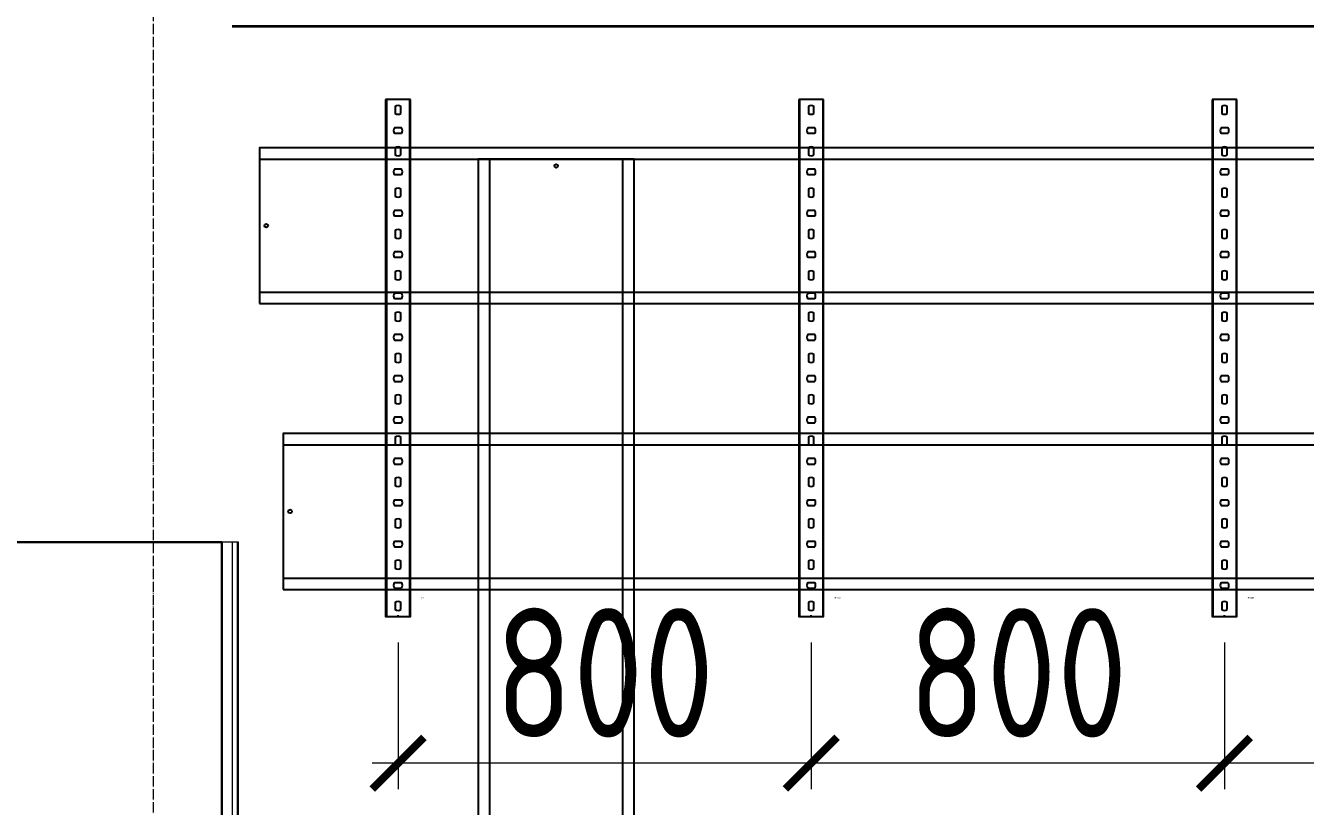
# Model space of a CAD drawing. Header units: millimetres. Extents: x -42533 to 645315, y 3457 to 82611.
# Drawn here: x 20001 to 22479, y 54190 to 55701 of the extents above; entities that cross this region are included whole.
import ezdxf
from ezdxf.enums import TextEntityAlignment as Align

# ---------------------------------------------------------------- set-up
doc = ezdxf.new("R2018")
doc.units = ezdxf.units.MM
doc.linetypes.add('ADSK_Линия сетки', pattern=[25, 20, -2.5, 0, -2.5])
for name, color, linetype in [('00_00_потолок_Панели из стали', 7, 'Continuous'), ('ЭОМ_Лотки авар.', 1, 'Continuous'), ('ЭОМ_Лотки рабочие', 5, 'Continuous')]:
    doc.layers.add(name, color=color, linetype=linetype)
for name, color, linetype, lineweight in [('Оси', 253, 'Continuous', 9), ('Стены несущие', 7, 'Continuous', 30), ('Стены отделка', 7, 'Continuous', 30), ('Стены штриховка', 7, 'Continuous', 9), ('ШТРИХОВКА', 252, 'Continuous', 15)]:
    doc.layers.add(name, color=color, linetype=linetype, lineweight=lineweight)
doc.styles.get("Standard").update_dxf_attribs({"font": 'arial.ttf'})
doc.styles.add('М2', font='isocpeur.ttf', dxfattribs={"width": 0.8})
doc.dimstyles.new('М2-100', dxfattribs={"dimtxt": 250, "dimasz": 100, "dimexe": 50, "dimexo": 50, "dimgap": 50, "dimtad": 1, "dimdec": 0, "dimzin": 1, "dimtxsty": 'М2', "dimblk": 'ARCHTICK', "dimcen": 2.5, "dimdle": 50, "dimclre": 256, "dimclrt": 256, "dimadec": 0, "dimazin": 0, "dimtfac": 1, "dimtdec": 0, "dimtix": 1, "dimtmove": 1, "dimatfit": 3, "dimldrblk": 'NONE', "dimfxl": 1, "dimtolj": 1, "dimlwd": 9, "dimlwe": 9, "dimarcsym": 1})

# ---------------------------------------------------------------- blocks, each defined once
blk = doc.blocks.new('1 этаж')
at = {"layer": 'Оси', "color": 8, "linetype": 'ADSK_Линия сетки'}
blk.add_line((-5943.234, -4162.595), (-5943.234, 44298.966), dxfattribs=at)
at = {"layer": 'Стены несущие', "color": 8}
for q in [(-6370.587, 22414.139), (-5810.587, 20819.389)]:
    blk.add_line((-5810.587, 22414.139), q, dxfattribs=at)
at = {"layer": 'Стены отделка', "color": 8, "lineweight": 9}
for p, q in [((-5790.587, 23411.902), (284.256, 23411.902)), ((-5778.587, 22414.139), (-5810.587, 22414.139)), ((-5778.587, 20852.244), (-5778.587, 22414.139))]:
    blk.add_line(p, q, dxfattribs=at)
at = {"layer": 'Стены штриховка', "color": 8}
for p, q in [((-5790.587, 23413.902), (286.246, 23413.902)), ((-5790.587, 22414.139), (-5790.587, 20850.244)), ((-5780.587, 20850.244), (-5780.587, 22414.139))]:
    blk.add_line(p, q, dxfattribs=at)
blk = doc.blocks.new('*U48')
at = {"color": 0, "linetype": 'Continuous', "lineweight": 25}
for p, q in [((-128.8, -6813.3), (-128.8, 0)), ((128.8, -6813.3), (128.8, 0))]:
    blk.add_line(p, q, dxfattribs=at)
blk.add_lwpolyline([(150.8, -6813.3), (150.8, 0), (-150.8, 0), (-150.8, -6813.3)], close=True, dxfattribs=at)
at = {"color": 0, "linetype": 'ByBlock', "lineweight": -2}
blk.add_circle((0, -6800), 3.5, dxfattribs=at)
at = {"color": 0, "flags": 9}
for tag, p in [('АРТИКУЛ', (-59.7, -11.8)), ('НАИМЕНОВАНИЕ', (-59.1, -7)), ('ПРИМЕЧАНИЕ', (-58.8, -17.3))]:
    blk.add_attdef(tag, text='', height=2.5, dxfattribs=at).set_placement(p, align=Align.TOP_LEFT)
at = {"color": 0, "lineweight": 30, "flags": 104}
for tag, p in [('ВЫСОТА', (-59.6, -20.9)), ('ДЛИНА', (-59.5, -36.1)), ('ТОЛЩИНА', (-59, -31)), ('ШИРИНА', (-58.9, -25.1))]:
    blk.add_attdef(tag, text='', height=2.5, dxfattribs=at).set_placement(p, align=Align.TOP_LEFT)
blk = doc.blocks.new('*U49')
at = {"color": 0, "linetype": 'Continuous', "lineweight": 25}
for p, q in [((-128.8, -6536.2), (-128.8, 0)), ((128.8, -6536.2), (128.8, 0))]:
    blk.add_line(p, q, dxfattribs=at)
blk.add_lwpolyline([(150.8, -6536.2), (150.8, 0), (-150.8, 0), (-150.8, -6536.2)], close=True, dxfattribs=at)
at = {"color": 0, "linetype": 'ByBlock', "lineweight": -2}
blk.add_circle((0, -6522.9), 3.5, dxfattribs=at)
at = {"color": 0, "flags": 9}
for tag, p in [('АРТИКУЛ', (-59.7, -11.8)), ('НАИМЕНОВАНИЕ', (-59.1, -7)), ('ПРИМЕЧАНИЕ', (-58.8, -17.3))]:
    blk.add_attdef(tag, text='', height=2.5, dxfattribs=at).set_placement(p, align=Align.TOP_LEFT)
at = {"color": 0, "lineweight": 30, "flags": 104}
for tag, p in [('ВЫСОТА', (-59.6, -20.9)), ('ДЛИНА', (-59.5, -36.1)), ('ТОЛЩИНА', (-59, -31)), ('ШИРИНА', (-58.9, -25.1))]:
    blk.add_attdef(tag, text='', height=2.5, dxfattribs=at).set_placement(p, align=Align.TOP_LEFT)
blk = doc.blocks.new('_ArchTick')
at = {"color": 0, "linetype": 'ByBlock', "lineweight": 70, "const_width": 0.15}
blk.add_lwpolyline([(-0.5, -0.5), (0.5, 0.5)], dxfattribs=at)
blk = doc.blocks.new('*D529')
at = {"layer": '00_00_потолок_Панели из стали', "lineweight": 9, "transparency": 16777216}
for p, q in [((22322.5, 54506.9), (22322.5, 54223.4)), ((23122.7, 54506.2), (23122.7, 54223.4))]:
    blk.add_line(p, q, dxfattribs=at)
at = {"layer": '00_00_потолок_Панели из стали', "color": 0, "lineweight": 9, "transparency": 16777216}
blk.add_line((23172.7, 54273.4), (22272.5, 54273.4), dxfattribs=at)
at = {"layer": 'Defpoints', "color": 0, "transparency": 16777216}
for p in [(22322.5, 54556.9), (23122.7, 54556.2), (22322.5, 54273.4)]:
    blk.add_point(p, dxfattribs=at)
at = {"layer": '00_00_потолок_Панели из стали', "color": 0, "lineweight": 9, "transparency": 16777216, "xscale": 100, "yscale": 100, "zscale": 100, "rotation": 180}
blk.add_blockref('_ArchTick', (22322.5, 54273.4), dxfattribs=at)
at = {"layer": '00_00_потолок_Панели из стали', "color": 0, "lineweight": 9, "transparency": 16777216, "xscale": 100, "yscale": 100, "zscale": 100}
blk.add_blockref('_ArchTick', (23122.7, 54273.4), dxfattribs=at)
at = {"layer": '00_00_потолок_Панели из стали', "transparency": 16777216, "insert": (22722.6, 54448.4), "char_height": 250, "attachment_point": 5, "style": 'М2'}
blk.add_mtext('\\A1;800', dxfattribs=at)
blk = doc.blocks.new('_None')
blk = doc.blocks.new('*D530')
at = {"layer": '00_00_потолок_Панели из стали', "lineweight": 9, "transparency": 16777216}
for p, q in [((21522.3, 54506.9), (21522.3, 54223.4)), ((22322.5, 54506.2), (22322.5, 54223.4))]:
    blk.add_line(p, q, dxfattribs=at)
at = {"layer": '00_00_потолок_Панели из стали', "color": 0, "lineweight": 9, "transparency": 16777216}
blk.add_line((22372.5, 54273.4), (21472.3, 54273.4), dxfattribs=at)
at = {"layer": 'Defpoints', "color": 0, "transparency": 16777216}
for p in [(21522.3, 54556.9), (22322.5, 54556.2), (21522.3, 54273.4)]:
    blk.add_point(p, dxfattribs=at)
at = {"layer": '00_00_потолок_Панели из стали', "color": 0, "lineweight": 9, "transparency": 16777216, "xscale": 100, "yscale": 100, "zscale": 100, "rotation": 180}
blk.add_blockref('_ArchTick', (21522.3, 54273.4), dxfattribs=at)
at = {"layer": '00_00_потолок_Панели из стали', "color": 0, "lineweight": 9, "transparency": 16777216, "xscale": 100, "yscale": 100, "zscale": 100}
blk.add_blockref('_ArchTick', (22322.5, 54273.4), dxfattribs=at)
at = {"layer": '00_00_потолок_Панели из стали', "transparency": 16777216, "insert": (21922.4, 54448.4), "char_height": 250, "attachment_point": 5, "style": 'М2'}
blk.add_mtext('\\A1;800', dxfattribs=at)
blk = doc.blocks.new('*D531')
at = {"layer": '00_00_потолок_Панели из стали', "lineweight": 9, "transparency": 16777216}
for p, q in [((20722.1, 54506.9), (20722.1, 54223.4)), ((21522.3, 54506.2), (21522.3, 54223.4))]:
    blk.add_line(p, q, dxfattribs=at)
at = {"layer": '00_00_потолок_Панели из стали', "color": 0, "lineweight": 9, "transparency": 16777216}
blk.add_line((21572.3, 54273.4), (20672.1, 54273.4), dxfattribs=at)
at = {"layer": 'Defpoints', "color": 0, "transparency": 16777216}
for p in [(20722.1, 54556.9), (21522.3, 54556.2), (20722.1, 54273.4)]:
    blk.add_point(p, dxfattribs=at)
at = {"layer": '00_00_потолок_Панели из стали', "color": 0, "lineweight": 9, "transparency": 16777216, "xscale": 100, "yscale": 100, "zscale": 100, "rotation": 180}
blk.add_blockref('_ArchTick', (20722.1, 54273.4), dxfattribs=at)
at = {"layer": '00_00_потолок_Панели из стали', "color": 0, "lineweight": 9, "transparency": 16777216, "xscale": 100, "yscale": 100, "zscale": 100}
blk.add_blockref('_ArchTick', (21522.3, 54273.4), dxfattribs=at)
at = {"layer": '00_00_потолок_Панели из стали', "transparency": 16777216, "insert": (21122.2, 54448.4), "char_height": 250, "attachment_point": 5, "style": 'М2'}
blk.add_mtext('\\A1;800', dxfattribs=at)
blk = doc.blocks.new('*U337')
at = {"color": 0, "linetype": 'ByBlock', "lineweight": -2}
for points in [[(24, -1000), (24, 0), (-24, 0), (-24, -1000)], [(-22.5, -1000), (-22.5, 0)], [(22.5, -1000), (22.5, 0)], [(-24, -1000), (24, -1000)]]:
    blk.add_lwpolyline(points, dxfattribs=at)
at = {"color": 254, "transparency": 33554483}
blk.add_lwpolyline([(0, 0.7), (0, -2.2)], dxfattribs=at)
at = {"color": 0, "linetype": 'ByBlock', "lineweight": -2}
for points in [[(-5.2, -13.3), (-5.2, -26.7, 0.345739), (5.2, -26.7), (5.2, -13.3, 0.345739)], [(-6.7, -54.8, 0.345739), (-6.7, -65.2), (6.7, -65.2, 0.345739), (6.7, -54.8)], [(-5.2, -93.3), (-5.2, -106.7, 0.345739), (5.2, -106.7), (5.2, -93.3, 0.345739)], [(-6.7, -134.8, 0.345739), (-6.7, -145.2), (6.7, -145.2, 0.345739), (6.7, -134.8)], [(-5.2, -173.3), (-5.2, -186.7, 0.345739), (5.2, -186.7), (5.2, -173.3, 0.345739)], [(-6.7, -214.8, 0.345739), (-6.7, -225.2), (6.7, -225.2, 0.345739), (6.7, -214.8)], [(-5.2, -253.3), (-5.2, -266.7, 0.345739), (5.2, -266.7), (5.2, -253.3, 0.345739)], [(-6.7, -294.8, 0.345739), (-6.7, -305.2), (6.7, -305.2, 0.345739), (6.7, -294.8)], [(-5.2, -333.3), (-5.2, -346.7, 0.345739), (5.2, -346.7), (5.2, -333.3, 0.345739)], [(-6.7, -374.8, 0.345739), (-6.7, -385.2), (6.7, -385.2, 0.345739), (6.7, -374.8)], [(-5.2, -413.3), (-5.2, -426.7, 0.345739), (5.2, -426.7), (5.2, -413.3, 0.345739)], [(-6.7, -454.8, 0.345739), (-6.7, -465.2), (6.7, -465.2, 0.345739), (6.7, -454.8)], [(-5.2, -493.3), (-5.2, -506.7, 0.345739), (5.2, -506.7), (5.2, -493.3, 0.345739)], [(-6.7, -534.8, 0.345739), (-6.7, -545.2), (6.7, -545.2, 0.345739), (6.7, -534.8)], [(-5.2, -573.3), (-5.2, -586.7, 0.345739), (5.2, -586.7), (5.2, -573.3, 0.345739)], [(-6.7, -614.8, 0.345739), (-6.7, -625.2), (6.7, -625.2, 0.345739), (6.7, -614.8)], [(-5.2, -653.3), (-5.2, -666.7, 0.345739), (5.2, -666.7), (5.2, -653.3, 0.345739)], [(-6.7, -694.8, 0.345739), (-6.7, -705.2), (6.7, -705.2, 0.345739), (6.7, -694.8)], [(-5.2, -733.3), (-5.2, -746.7, 0.345739), (5.2, -746.7), (5.2, -733.3, 0.345739)], [(-6.7, -774.8, 0.345739), (-6.7, -785.2), (6.7, -785.2, 0.345739), (6.7, -774.8)], [(-5.2, -813.3), (-5.2, -826.7, 0.345739), (5.2, -826.7), (5.2, -813.3, 0.345739)], [(-6.7, -854.8, 0.345739), (-6.7, -865.2), (6.7, -865.2, 0.345739), (6.7, -854.8)], [(-5.2, -893.3), (-5.2, -906.7, 0.345739), (5.2, -906.7), (5.2, -893.3, 0.345739)], [(-6.7, -934.8, 0.345739), (-6.7, -945.2), (6.7, -945.2, 0.345739), (6.7, -934.8)], [(-5.2, -973.3), (-5.2, -986.7, 0.345739), (5.2, -986.7), (5.2, -973.3, 0.345739)]]:
    blk.add_lwpolyline(points, format="xyb", close=True, dxfattribs=at)
at = {"flags": 9}
for tag, p in [('АРТИКУЛ', (-58.9, -24.5)), ('НАИМЕНОВАНИЕ', (-58.2, -19.4)), ('ПРИМЕЧАНИЕ', (-58.3, -30.8))]:
    blk.add_attdef(tag, p, '', height=2.5, dxfattribs=at)
at = {"lineweight": 30, "flags": 104}
blk.add_attdef('ДЛИНА', text='', height=2.5, dxfattribs=at).set_placement((-57.7, -34.6), align=Align.TOP_LEFT)
blk = doc.blocks.new('*U472')
at = {"color": 0, "linetype": 'Continuous', "lineweight": 25}
for p, q in [((-128.8, -1716.3), (-128.8, 0)), ((128.8, -1716.3), (128.8, 0))]:
    blk.add_line(p, q, dxfattribs=at)
blk.add_lwpolyline([(150.8, -1716.3), (150.8, 0), (-150.8, 0), (-150.8, -1716.3)], close=True, dxfattribs=at)
at = {"color": 0, "linetype": 'ByBlock', "lineweight": -2}
blk.add_circle((0, -1703), 3.5, dxfattribs=at)
at = {"color": 0, "flags": 9}
for tag, p in [('АРТИКУЛ', (-59.7, -11.8)), ('НАИМЕНОВАНИЕ', (-59.1, -7)), ('ПРИМЕЧАНИЕ', (-58.8, -17.3))]:
    blk.add_attdef(tag, text='', height=2.5, dxfattribs=at).set_placement(p, align=Align.TOP_LEFT)
at = {"color": 0, "lineweight": 30, "flags": 104}
for tag, p in [('ВЫСОТА', (-59.6, -20.9)), ('ДЛИНА', (-59.5, -36.1)), ('ТОЛЩИНА', (-59, -31)), ('ШИРИНА', (-58.9, -25.1))]:
    blk.add_attdef(tag, text='', height=2.5, dxfattribs=at).set_placement(p, align=Align.TOP_LEFT)

msp = doc.modelspace()

# ---------------------------------------------------------------- block references
at = {"layer": 'ШТРИХОВКА'}
msp.add_blockref('1 этаж', (26191.6, 32286.7), dxfattribs=at)
at = {"layer": 'ЭОМ_Лотки авар.', "color": 1, "rotation": 270}
msp.add_blockref('*U48', (27313.1, 54760.5), dxfattribs=at)
at = {"layer": 'ЭОМ_Лотки рабочие'}
ref = msp.add_blockref('*U337', (20722.1, 54557.5), dxfattribs=dict(at, rotation=180))
lines = msp.add_mtext('1000 мм', dxfattribs={"layer": '0', "insert": (20779.8, 54592.1), "char_height": 2.5, "attachment_point": 1, "rotation": 180})
ref.add_attrib('ДЛИНА', '', (20779.8, 54592.1)).embed_mtext(lines)
ref = msp.add_blockref('*U337', (21522.3, 54557.5), dxfattribs=dict(at, rotation=180))
lines = msp.add_mtext('1000 мм', dxfattribs={"layer": '0', "insert": (21580, 54592.1), "char_height": 2.5, "attachment_point": 1, "rotation": 180})
ref.add_attrib('ДЛИНА', '', (21580, 54592.1)).embed_mtext(lines)
ref = msp.add_blockref('*U337', (22322.5, 54557.5), dxfattribs=dict(at, rotation=180))
lines = msp.add_mtext('1000 мм', dxfattribs={"layer": '0', "insert": (22380.2, 54592.1), "char_height": 2.5, "attachment_point": 1, "rotation": 180})
ref.add_attrib('ДЛИНА', '', (22380.2, 54592.1)).embed_mtext(lines)
for name, p, rotation in [('*U49', (26989.9, 55313.5), 270), ('*U472', (21028.3, 53726.1), 180)]:
    msp.add_blockref(name, p, dxfattribs=dict(at, rotation=rotation))

# ---------------------------------------------------------------- dimensions: what is measured, and where the dimension line sits
at = {"layer": '00_00_потолок_Панели из стали'}
for base, p1, p2, picture, middle in [((20722.1, 54273.4), (21522.3, 54556.2), (20722.1, 54556.9), '*D531', (21122.2, 54448.4)), ((21522.3, 54273.4), (22322.5, 54556.2), (21522.3, 54556.9), '*D530', (21922.4, 54448.4)), ((22322.5, 54273.4), (23122.7, 54556.2), (22322.5, 54556.9), '*D529', (22722.6, 54448.4))]:
    dim = msp.add_linear_dim(base=base, p1=p1, p2=p2, dimstyle='М2-100', dxfattribs=at)
    dim.commit()
    dim.dimension.update_dxf_attribs({"geometry": picture, "text_midpoint": middle})

doc.saveas('drawing.dxf')
